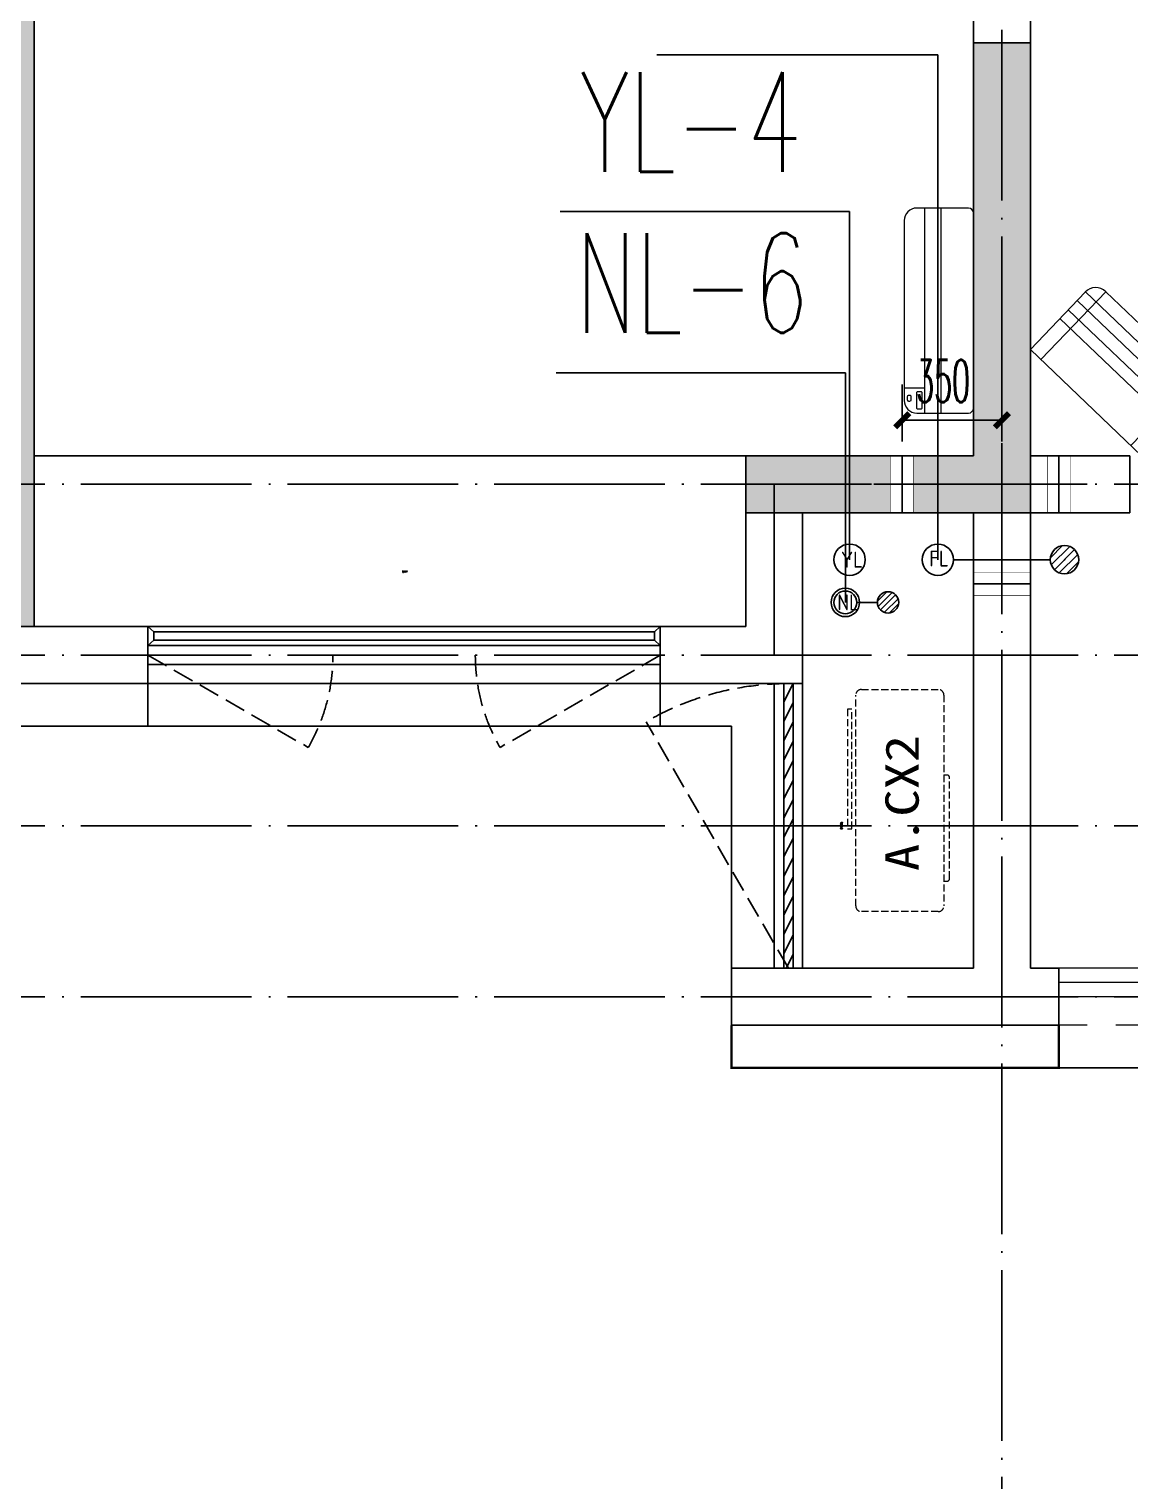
# Model space of a CAD drawing. Extents: x 27938 to 1507990, y 110129 to 923079.
# Drawn here: x 852999 to 856867, y 439331 to 444431 of the extents above; entities that cross this region are included whole.
import ezdxf

# ---------------------------------------------------------------- set-up
doc = ezdxf.new("R2010")
doc.units = 0
doc.header["$LTSCALE"] = 1000
doc.header["$MEASUREMENT"] = 0
doc.linetypes.add('DASH', pattern=[0.35, 0.25, -0.1])
doc.linetypes.add('DOTE', pattern=[2.42, 2, -0.2, 0.02, -0.2])
for name, color, linetype in [('3-栏杆1', 135, 'Continuous'), ('3.5方案汇报，与郭总、侯月琴确定户型_t8$0$2020.03.04 -1安徽标准化洋房户型(UA）_t8_t8$0$看线', 154, 'Continuous'), ('COLUMN', 9, 'Continuous'), ('DIM_凝结', 150, 'Continuous'), ('DIM_废水', 31, 'Continuous'), ('DIM_雨水', 4, 'Continuous'), ('DOTE', 1, 'Continuous'), ('EQUIP_地漏', 7, 'Continuous'), ('LVTRY', 6, 'Continuous'), ('PUB_HATCH', 8, 'Continuous'), ('PUB_TEXT', 4, 'Continuous'), ('VPIPE-凝结', 150, 'N'), ('VPIPE-废水', 31, 'Continuous'), ('VPIPE-雨水', 4, 'Y'), ('WALL', 9, 'Continuous'), ('WINDOW', 4, 'Continuous'), ('WINDOW_TEXT', 7, 'Continuous'), ('保温', 6, 'Continuous'), ('机电标识类', 1, 'Continuous'), ('看线', 251, 'Continuous')]:
    doc.layers.add(name, color=color, linetype=linetype)
for name, color, linetype, lineweight in [('平面-栏杆', 135, 'Continuous', 15), ('平面-看线', 45, 'Continuous', 15), ('平面-空调室内机', 176, 'Continuous', 9), ('平面-空调预留孔', 173, 'Continuous', 15), ('空调', 76, 'Continuous', 13)]:
    doc.layers.add(name, color=color, linetype=linetype, lineweight=lineweight)
doc.styles.add('_TCH_DIM_T3', font='SIMPLEX.shx', dxfattribs={"width": 0.494118, "bigfont": 'GBCBIG.shx'})
doc.styles.add('_TCH_WINDOW', font='SIMPLEX.shx', dxfattribs={"width": 0.7, "height": 3.5, "bigfont": 'GBCBIG.shx'})
doc.styles.add('_TWT_SERIAL', font='SIMPLEX', dxfattribs={"width": 0.8, "height": 3.5, "bigfont": 'HZTXT'})
doc.styles.get("Standard").update_dxf_attribs({"font": 'gbenor.shx', "bigfont": 'gbcbig.shx'})
doc.styles.add('黑体', font='simhei.ttf')
doc.linetypes.add('N', pattern='A,3,-0.2,["N",Standard,S=0.25,R=0,X=-0.1,Y=-0.115],-0.2', length=3.4)
doc.linetypes.add('Y', pattern='A,3,-0.2,["Y",Standard,S=0.25,R=0,X=-0.1,Y=-0.115],-0.2', length=3.4)
doc.dimstyles.new('_TCH_ARCH&&50', dxfattribs={"dimtxt": 148.75, "dimasz": 50, "dimexe": 125, "dimexo": 150, "dimgap": 63.125, "dimtad": 1, "dimdec": 0, "dimzin": 0, "dimdsep": 46, "dimtxsty": '_TCH_DIM_T3', "dimblk": 'ARCHTICK', "dimcen": 0.09, "dimclrt": 4, "dimazin": 2, "dimtfac": 1, "dimtdec": 0, "dimtix": 1, "dimtmove": 2, "dimatfit": 3, "dimfxl": 100, "dimtolj": 1, "dimtzin": 0, "dimarcsym": 0})

# ---------------------------------------------------------------- blocks, each defined once
blk = doc.blocks.new('GDGDGDSDA')
at = {"layer": 'DOTE', "color": 0, "linetype": 'DOTE', "ltscale": 0.3}
for p, q in [((447834.8, 367858.3), (447834.8, 359558.3)), ((471334.8, 363358.3), (417334.8, 363358.3)), ((447034.8, 363358.3), (447034.8, 362758.3)), ((471334.8, 362758.3), (417334.8, 362758.3)), ((471334.8, 362158.3), (417334.8, 362158.3)), ((471334.8, 361558.3), (417334.8, 361558.3))]:
    blk.add_line(p, q, dxfattribs=at)
blk = doc.blocks.new('GFDGFSDFGD')
at = {"layer": 'PUB_HATCH'}
blk.add_hatch(color=256, dxfattribs=at).paths.add_polyline_path([(448216.6, 365523.7), (449216.6, 365523.7), (449216.6, 367173.7), (449016.6, 367173.7), (449016.6, 365723.7), (448216.6, 365723.7)])
at = {"layer": 'COLUMN', "color": 6}
for p, q in [((449216.6, 367173.7), (449016.6, 367173.7)), ((449016.6, 367173.7), (449016.6, 365723.7)), ((449216.6, 365523.7), (449216.6, 367173.7)), ((449016.6, 365723.7), (448216.6, 365723.7)), ((448216.6, 365723.7), (448216.6, 365523.7)), ((448216.6, 365523.7), (449216.6, 365523.7))]:
    blk.add_line(p, q, dxfattribs=at)
blk = doc.blocks.new('dongkong')
blk.add_wipeout([(-603756, 210771), (-603756, 210570.8), (-603836, 210570.8), (-603836, 210771)])
at = {"layer": '机电标识类', "color": 250, "linetype": 'DASH', "ltscale": 400}
for p, q in [((-603796, 210771), (-603796, 210570.8)), ((-603896, 210670.7), (-603696, 210670.7))]:
    blk.add_line(p, q, dxfattribs=at)
at = {"layer": '空调', "color": 6, "linetype": 'DASH', "const_width": 2}
blk.add_lwpolyline([(-603756, 210771), (-603756, 210570.8), (-603836, 210570.8), (-603836, 210771)], close=True, dxfattribs=at)
blk = doc.blocks.new('A$C001338C2')
for p, q in [((845, 303.6), (55, 303.6)), ((109.1, 214.8), (109.1, 303.6)), ((0, 248.6), (0, 22)), ((900, 22), (900, 248.6)), ((22, 0), (878, 0))]:
    blk.add_line(p, q)
at = {"lineweight": 5}
for p, q in [((900, 214.8), (0, 214.8)), ((900, 143.2), (0, 143.2))]:
    blk.add_line(p, q, dxfattribs=at)
for points in [[(73.1, 275), (56.8, 275, -0.414214), (51.3, 280.5), (51.3, 283.4, -0.414214), (56.8, 288.9), (73.1, 288.9, -0.414214), (78.6, 283.4), (78.6, 280.5, -0.414214)], [(89.2, 226.4), (22.2, 226.4, -0.414214), (16.7, 231.9), (16.7, 243.1, -0.414214), (22.2, 248.6), (89.2, 248.6, -0.414214), (94.7, 243.1), (94.7, 231.9, -0.414214)]]:
    blk.add_lwpolyline(points, format="xyb", close=True)
for centre, radius, start, end in [((55, 248.6), 55, 90, 180), ((845, 248.6), 55, 360, 90), ((22, 22), 22, 180, 270), ((878, 22), 22, 270, 360)]:
    blk.add_arc(centre, radius, start, end)
blk = doc.blocks.new('$lvtry$00000171')
at = {"color": 0}
for p, q in [((-74.2, 10.6), (-10.6, 74.2)), ((-69.8, -27.4), (27.4, 69.8)), ((-53, -53), (53, 53)), ((-27.4, -69.8), (69.8, 27.4)), ((10.6, -74.2), (74.2, -10.6))]:
    blk.add_line(p, q, dxfattribs=at)
blk.add_circle((0, 0), 75, dxfattribs=at)
blk.add_point((0, 0), dxfattribs=at)
blk = doc.blocks.new('$TwtSys$00000141')
at = {"color": 1}
for p, q in [((-47.1, 3.8), (-5, 45.9)), ((-47.1, 3.8), (-5, 45.9)), ((-43.6, -17.5), (17.5, 43.6)), ((-43.6, -17.5), (17.5, 43.6)), ((-33.2, -33.2), (33.2, 33.2)), ((-33.2, -33.2), (33.2, 33.2)), ((-16.2, -43.5), (43.8, 16.4)), ((-16.2, -43.5), (43.8, 16.4)), ((5.7, -46.1), (46.1, -5.7)), ((5.7, -46.1), (46.1, -5.7))]:
    blk.add_line(p, q, dxfattribs=at)
blk.add_circle((0, 0), 47, dxfattribs=at)
blk.add_circle((0, 0), 47, dxfattribs=at)
blk = doc.blocks.new('A$C718F517F')
at = {"layer": '保温', "linetype": 'Continuous', "ltscale": 10}
h = blk.add_hatch(dxfattribs=at)
h.set_pattern_fill('HEX', color=251, scale=10, angle=90, style=0)
h.set_pattern_definition([(90, (-503782.47, -516048.461), (-16.49778, 1e-15), [9.525, -19.05]), (210, (-503782.47, -516048.461), (8.24889, -14.2874966), [9.525, -19.05]), (150, (-503782.47, -516038.936), (-8.24889, -14.2874966), [9.525, -19.05])])
h.paths.add_polyline_path([(0.1, 0), (200.1, 0), (200, 4900), (0, 4900)])
at = {"layer": '保温', "color": 251, "linetype": 'ByBlock', "ltscale": 10}
blk.add_line((0, 0), (200, 0), dxfattribs=at)
blk = doc.blocks.new('dasdasf1sa2f31as32f')
for p, q in [((-116, 585.6), (43.3, 640.5)), ((82.7, 476.6), (43.3, 640.5)), ((-22.8, 585.5), (-116, 585.6)), ((-22.8, 585.5), (-73.4, 493.2)), ((-269.8, 524.3), (-427.7, 236.5)), ((-269.8, 524.3), (113.7, 314)), ((32.4, 555.1), (-18.1, 462.9)), ((82.7, 476.6), (32.4, 555.1)), ((-473.5, 259.7), (-339.5, 504)), ((114.7, 208.4), (-359.1, 468.2)), ((134.6, 245.5), (-338.8, 505.1)), ((-31.3, 504.4), (-73.4, 493.2)), ((-18.1, 462.9), (-31.3, 504.4)), ((92.6, 168.8), (-380.9, 428.5)), ((72.3, 131.9), (-401.1, 391.6)), ((113.7, 314), (-44.2, 26.2)), ((0, 0), (-473.5, 259.7)), ((134, 244.4), (0, 0))]:
    blk.add_line(p, q)
for centre, start, end in [((-294.5, 479.4), 61.2593, 151.2593), ((89, 269), 331.2593, 61.2593)]:
    blk.add_arc(centre, 51.3, start, end)
blk = doc.blocks.new('ferre')
at = {"layer": '平面-空调预留孔', "linetype": 'DASH', "ltscale": 0.1}
for p, q in [((93392.7, 115403.5), (93392.7, 115393.5)), ((93765.6, 115393.5), (93765.6, 115403.5)), ((93402.7, 115383.5), (93755.6, 115383.5))]:
    blk.add_line(p, q, dxfattribs=at)
blk.add_lwpolyline([(94045.9, 115403.5), (93305.9, 115403.5, -0.414214), (93285.9, 115423.5), (93285.9, 115693.5, -0.414214), (93305.9, 115713.5), (94045.9, 115713.5, -0.414214), (94065.9, 115693.5), (94065.9, 115423.5, -0.414214)], format="xyb", close=True, dxfattribs=at)
blk.add_lwpolyline([(93996.7, 115742.6), (93576.8, 115742.6), (93576.8, 115727.5), (93996.7, 115727.5)], close=True, dxfattribs=at)
for centre, start, end in [((93402.7, 115393.5), 180, 270), ((93755.6, 115393.5), 270, 0)]:
    blk.add_arc(centre, 10, start, end, dxfattribs=at)
at = {"layer": '平面-空调预留孔', "color": 251, "linetype": 'DASH', "ltscale": 0.1, "true_color": 0x636466, "style": '黑体', "width": 1.2}
blk.add_text('A.CX2', height=117.05, dxfattribs=at).set_placement((93428.3, 115492.1))
blk = doc.blocks.new('fergve')
at = {"layer": '平面-空调预留孔', "linetype": 'DASH', "ltscale": 0.1}
blk.add_blockref('ferre', (25670, -60415.8), dxfattribs=at)
blk = doc.blocks.new('GDGDRGDGDRGDR')
at = {"layer": '平面-空调室内机', "ltscale": 0.3, "rotation": 90}
blk.add_blockref('dongkong', (659787.3, 1046278.1), dxfattribs=at)
at = {"layer": '平面-空调预留孔'}
for name, p, rotation in [('dasdasf1sa2f31as32f', (449606.8, 442932.1), 344.9999999966897), ('fergve', (503900.7, 322375.3), 90)]:
    blk.add_blockref(name, p, dxfattribs=dict(at, rotation=rotation))
at = {"layer": '平面-空调室内机', "ltscale": 0.3, "rotation": 180}
blk.add_blockref('dongkong', (-154479.5, 653502.9), dxfattribs=at)
blk = doc.blocks.new('_ArchTick')
at = {"color": 0, "linetype": 'ByBlock', "const_width": 0.4}
blk.add_lwpolyline([(-0.5, -0.5), (0.5, 0.5)], dxfattribs=at)
blk = doc.blocks.new('*D1004')
at = {"layer": 'Defpoints', "color": 0}
for p in [(856416.6, 443056.9), (856066.4, 442832.2), (856416.6, 442832.2)]:
    blk.add_point(p, dxfattribs=at)
at = {"layer": '平面-空调预留孔', "color": 0, "lineweight": -2}
for p, q in [((856066.4, 442982.2), (856066.4, 443181.9)), ((856416.6, 442982.2), (856416.6, 443181.9)), ((856066.4, 443056.9), (856416.6, 443056.9))]:
    blk.add_line(p, q, dxfattribs=at)
at = {"layer": '平面-空调预留孔', "color": 0, "lineweight": -2, "xscale": 50, "yscale": 50, "zscale": 50, "rotation": 180}
blk.add_blockref('_ArchTick', (856066.4, 443056.9), dxfattribs=at)
at = {"layer": '平面-空调预留孔', "color": 0, "lineweight": -2, "xscale": 50, "yscale": 50, "zscale": 50}
blk.add_blockref('_ArchTick', (856416.6, 443056.9), dxfattribs=at)
at = {"layer": '平面-空调预留孔', "color": 4, "insert": (856210, 443194.4), "char_height": 148.75, "attachment_point": 5, "style": '_TCH_DIM_T3'}
blk.add_mtext('\\A1;350', dxfattribs=at)
blk = doc.blocks.new('$WINLIB2D$00000001')
at = {"color": 0}
for points in [[(-0.5, 0.5), (-0.5, -0.5)], [(-0.5, 0.5), (0.5, 0.5)], [(0.5, -0.5), (0.5, 0.5)], [(0.5, 0.1667), (-0.5, 0.1667)], [(0.5, -0.1667), (-0.5, -0.1667)], [(-0.5, -0.5), (0.5, -0.5)]]:
    blk.add_lwpolyline(points, dxfattribs=at)
blk = doc.blocks.new('$WINLIB2D$00000039')
at = {"color": 0}
for points in [[(-0.5, 0.5), (-0.5, -0.5)], [(0.5, 0.5), (-0.5, 0.5)], [(0.5, -0.5), (0.5, 0.5)], [(-0.5, 0.1667), (0.5, 0.1667)], [(-0.3839, -0.1667), (-0.448, 0.1667)], [(-0.3159, -0.1667), (-0.38, 0.1667)], [(-0.2479, -0.1667), (-0.312, 0.1667)], [(-0.1799, -0.1667), (-0.244, 0.1667)], [(-0.1119, -0.1667), (-0.176, 0.1667)], [(-0.0439, -0.1667), (-0.108, 0.1667)], [(0.0241, -0.1667), (-0.04, 0.1667)], [(0.0921, -0.1667), (0.028, 0.1667)], [(0.16, -0.1667), (0.0959, 0.1667)], [(0.228, -0.1667), (0.1639, 0.1667)], [(0.296, -0.1667), (0.2319, 0.1667)], [(0.364, -0.1667), (0.2999, 0.1667)], [(0.432, -0.1667), (0.3679, 0.1667)], [(0.5, -0.1667), (0.4359, 0.1667)], [(-0.4519, -0.1667), (-0.5, 0.0836)], [(-0.5, -0.1667), (0.5, -0.1667)], [(0.5, -0.5), (-0.5, -0.5)]]:
    blk.add_lwpolyline(points, dxfattribs=at)

msp = doc.modelspace()

# ---------------------------------------------------------------- linework, layer by layer
at = {"color": 8, "const_width": 8}
msp.add_lwpolyline([(855466.6, 440932.1), (855466.6, 440782.1), (856616.6, 440782.1), (856616.6, 440932.1)], dxfattribs=at)
at = {"layer": '3-栏杆1', "color": 8}
for p, q in [((853436.8, 442314.3), (853416.6, 442332.1)), ((853416.6, 442332.1), (853436.8, 442314.3)), ((855196.3, 442314.3), (855216.6, 442332.1)), ((855216.6, 442332.1), (855196.3, 442314.3)), ((853416.6, 442265.2), (853436.8, 442285)), ((855196.3, 442314.2), (853436.8, 442314.3)), ((853436.8, 442314.3), (853436.8, 442285)), ((853436.8, 442285), (855196.3, 442285)), ((855196.3, 442314.3), (855196.3, 442285)), ((855196.3, 442285), (855216.6, 442265.2)), ((855216.6, 442265.2), (855196.3, 442285))]:
    msp.add_line(p, q, dxfattribs=at)
at = {"layer": '3.5方案汇报，与郭总、侯月琴确定户型_t8$0$2020.03.04 -1安徽标准化洋房户型(UA）_t8_t8$0$看线', "color": 8, "ltscale": 10}
msp.add_line((855516.6, 442932.1), (853016.6, 442932.1), dxfattribs=at)
at = {"layer": 'DIM_废水'}
msp.add_line((856191.6, 444339.7), (855203.8, 444339.7), dxfattribs=at)
at = {"layer": 'DIM_雨水'}
msp.add_line((855881.6, 443789.7), (854865.1, 443789.7), dxfattribs=at)
at = {"layer": 'VPIPE-凝结', "color": 8, "ltscale": 0.1}
msp.add_line((856246.6, 442567.1), (856586.6, 442567.1), dxfattribs=at)
msp.add_lwpolyline([(855979, 442417.1), (855906.6, 442417.1)], dxfattribs=at)
at = {"layer": 'VPIPE-凝结', "color": 8}
msp.add_circle((855866.6, 442417.1), 40, dxfattribs=at)
at = {"layer": 'VPIPE-废水', "color": 8}
msp.add_circle((856191.6, 442567.1), 55, dxfattribs=at)
at = {"layer": 'VPIPE-雨水', "color": 8}
msp.add_circle((855881.6, 442567.1), 55, dxfattribs=at)
at = {"layer": 'WALL', "color": 8}
for p, q in [((856416.6, 440932.1), (855466.6, 440932.1)), ((856616.6, 440932.1), (856416.6, 440932.1))]:
    msp.add_line(p, q, dxfattribs=at)
at = {"layer": 'WINDOW', "color": 8, "linetype": 'DASH', "ltscale": 0.3}
for points in [[(853416.6, 442232.1), (853979.7, 441907.5, 0.131485), (854066.6, 442232.1)], [(855216.6, 442232.1), (854653.4, 441907.5, -0.131485), (854566.6, 442232.1)], [(855666.6, 441132.1), (855166.6, 441998.1, -0.131652), (855666.6, 442132.1)]]:
    msp.add_lwpolyline(points, format="xyb", dxfattribs=at)
at = {"layer": '平面-栏杆', "color": 8}
for points in [[(861266.6, 441082.1), (856616.6, 441082.1)], [(861266.6, 441032.1), (856616.6, 441032.1)]]:
    msp.add_lwpolyline(points, dxfattribs=at)
at = {"layer": '平面-看线', "color": 8}
msp.add_lwpolyline([(861266.6, 441132.1), (856616.6, 441132.1)], dxfattribs=at)
at = {"layer": '平面-看线', "color": 8, "linetype": 'DASH'}
msp.add_lwpolyline([(861266.6, 440932.1), (856616.6, 440932.1)], dxfattribs=at)
at = {"layer": '看线', "color": 8, "ltscale": 0.5}
for points in [[(853416.6, 442132.1), (853416.6, 441982.1), (855216.6, 441982.1), (855216.6, 442132.1)], [(855466.6, 441132.1), (855466.6, 441982.1), (852916.6, 441982.1)], [(856616.6, 440782.1), (861266.6, 440782.1)]]:
    msp.add_lwpolyline(points, dxfattribs=at)

# ---------------------------------------------------------------- block references
at = {"color": 8}
for name, p in [('GFDGFSDFGD', (407300, 77208.4)), ('A$C718F517F', (852816.6, 442332.1))]:
    msp.add_blockref(name, p, dxfattribs=at)
at = {"layer": 'DOTE', "color": 169}
msp.add_blockref('GDGDGDSDA', (408581.8, 79473.8), dxfattribs=at)
at = {"layer": 'EQUIP_地漏', "color": 8, "xscale": -0.8, "yscale": -0.8, "zscale": 0.8, "rotation": 180}
msp.add_blockref('$TwtSys$00000141', (856016.6, 442417.1), dxfattribs=at)
at = {"layer": 'LVTRY', "color": 8, "xscale": -0.6666666667107825, "yscale": 0.6666666667107825, "rotation": 90.00000000602213}
msp.add_blockref('$lvtry$00000171', (856636.6, 442567.1), dxfattribs=at)
at = {"layer": '平面-空调预留孔', "color": 8, "xscale": 0.800000000046565, "yscale": 0.800000000046565, "zscale": 0.800000000046565, "rotation": 90.00000023343017}
msp.add_blockref('A$C001338C2', (856316.5, 443082.1), dxfattribs=at)

# ---------------------------------------------------------------- texts
at = {"layer": 'DIM_雨水', "color": 7, "style": '_TWT_SERIAL', "width": 0.64}
msp.add_text('YL-4', height=350, dxfattribs=at).set_placement((854935.1, 443929.7))

# ---------------------------------------------------------------- next in the draw order: block references
at = {"layer": '平面-空调室内机', "color": 8, "ltscale": 0.3, "xscale": -1, "rotation": 180}
msp.add_blockref('dongkong', (1459862.5, 653502.9), dxfattribs=at)

# ---------------------------------------------------------------- next in the draw order: block references
at = {"layer": '平面-空调室内机', "color": 8, "ltscale": 0.3, "rotation": 180}
msp.add_blockref('dongkong', (252270.4, 653502.9), dxfattribs=at)

# ---------------------------------------------------------------- next in the draw order: block references
at = {"color": 8}
msp.add_blockref('GDGDRGDGDRGDR', (407300, 0), dxfattribs=at)

# ---------------------------------------------------------------- next in the draw order: linework, layer by layer
at = {"layer": 'DIM_凝结'}
for p, q in [((855866.6, 443223.5), (854850.1, 443223.5)), ((855866.6, 442417.1), (855866.6, 443223.5))]:
    msp.add_line(p, q, dxfattribs=at)
at = {"layer": 'DIM_废水'}
msp.add_line((856191.6, 442567.1), (856191.6, 444339.7), dxfattribs=at)
at = {"layer": 'DIM_雨水'}
msp.add_line((855881.6, 442567.1), (855881.6, 443789.7), dxfattribs=at)
at = {"layer": 'VPIPE-凝结'}
msp.add_circle((855866.6, 442417.1), 50, dxfattribs=at)
at = {"layer": 'VPIPE-废水'}
msp.add_circle((856191.6, 442567.1), 55, dxfattribs=at)
at = {"layer": 'VPIPE-雨水'}
msp.add_circle((855881.6, 442567.1), 55, dxfattribs=at)
at = {"layer": 'WALL', "color": 8}
for p, q in [((853016.6, 442332.1), (853016.6, 447232.1)), ((856316.6, 446232.1), (856316.6, 442932.1)), ((856516.6, 442932.1), (856516.6, 446232.1)), ((856316.6, 442932.1), (855516.6, 442932.1)), ((855516.6, 442332.1), (855516.6, 442932.1)), ((856866.6, 442932.1), (856516.6, 442932.1)), ((856866.6, 442732.1), (856866.6, 442932.1)), ((856316.6, 442732.1), (855716.6, 442732.1)), ((855716.6, 442132.1), (855716.6, 442732.1)), ((856316.6, 441132.1), (856316.6, 442732.1)), ((856516.6, 442732.1), (856866.6, 442732.1)), ((856516.6, 441132.1), (856516.6, 442732.1)), ((853416.6, 442332.1), (853016.6, 442332.1)), ((853416.6, 442132.1), (853416.6, 442332.1)), ((855516.6, 442332.1), (855216.6, 442332.1)), ((855216.6, 442332.1), (855216.6, 442132.1)), ((852916.6, 442132.1), (853416.6, 442132.1)), ((855216.6, 442132.1), (855716.6, 442132.1)), ((856316.6, 441132.1), (855466.6, 441132.1)), ((855466.6, 440932.1), (855466.6, 441132.1)), ((856616.6, 441132.1), (856516.6, 441132.1)), ((856616.6, 440932.1), (856616.6, 441132.1))]:
    msp.add_line(p, q, dxfattribs=at)

# ---------------------------------------------------------------- next in the draw order: block references
at = {"layer": 'WINDOW', "color": 8}
ref = msp.add_blockref('$WINLIB2D$00000001', (854316.6, 442232.1), dxfattribs=dict(at, xscale=1800, yscale=-200, zscale=1800, rotation=4.935878894074151e-09))
ref.add_attrib('A', 'TC1817', (854309.2, 442521.6), dxfattribs={"layer": 'WINDOW_TEXT', "color": 8, "ltscale": 0.5, "height": 5.95, "rotation": 0, "style": '_TCH_WINDOW', "width": 0.494118})
ref = msp.add_blockref('$WINLIB2D$00000039', (855666.6, 441632.1), dxfattribs=dict(at, xscale=-1000, yscale=-100, zscale=-1000, rotation=270))
ref.add_attrib('A', 'BYC1022b', (855856.1, 441621.6), dxfattribs={"layer": 'WINDOW_TEXT', "color": 8, "ltscale": 0.5, "height": 5.95, "rotation": 90, "style": '_TCH_WINDOW', "width": 0.494118})

# ---------------------------------------------------------------- next in the draw order: texts
at = {"layer": 'DIM_凝结', "color": 7, "style": '_TWT_SERIAL', "width": 0.64}
msp.add_text('NL-6', height=350, dxfattribs=at).set_placement((854920.1, 443363.5))
at = {"layer": 'PUB_TEXT', "color": 8}
for s, p in [('YL', (855851.2, 442539.1)), ('FL', (856161.5, 442543.2)), ('NL', (855838.6, 442389.1))]:
    msp.add_text(s, height=56, dxfattribs=at).set_placement(p)

# ---------------------------------------------------------------- next in the draw order: dimensions: what is measured, and where the dimension line sits
at = {"layer": '平面-空调预留孔', "color": 8}
dim = msp.add_linear_dim(base=(856416.6, 443056.9), p1=(856066.4, 442832.2), p2=(856416.6, 442832.2), angle=360, dimstyle='_TCH_ARCH&&50', dxfattribs=at)
dim.commit()
dim.dimension.update_dxf_attribs({"geometry": '*D1004', "text_midpoint": (856210, 443194.4), "dimtype": 129})

doc.saveas('drawing.dxf')
